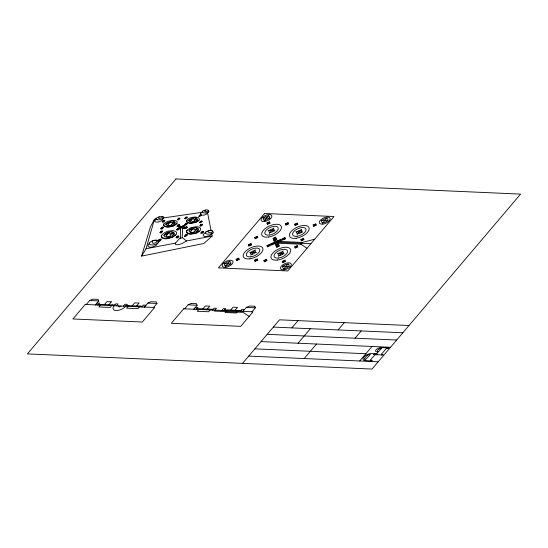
<?xml version="1.0" encoding="UTF-8"?>
<svg xmlns="http://www.w3.org/2000/svg" width="548" height="548" viewBox="0 0 548 548"><rect width="100%" height="100%" fill="white"/><g stroke="black" fill="none" stroke-linecap="round" stroke-linejoin="round"><path stroke-width="0.82" d="M173.689 221.44L173.668 221.584A0.918 0.452 -24.6 0 1 173.435 221.913L171.867 222.584A3.288 1.61 -24.6 0 1 170.668 222.646L169.914 222.022A0.911 0.445 -24.6 0 1 170.079 221.782L171.73 221.036A3.295 1.61 -24.6 0 1 172.915 220.981C177.888 221.782 173.237 226.071 169.955 225.605A8.282 4.055 -24.6 0 1 168.195 225.666L166.25 225.091L165.921 224.043A2.356 1.151 -24.6 0 1 166.277 223.474L170.353 221.556M172.449 232.468L171.606 231.831A3.281 1.61 -24.6 0 0 170.503 231.866L168.585 232.701A1.219 0.596 -24.6 0 0 168.311 233.099L169.127 233.845A3.281 1.603 -24.6 0 0 170.25 233.804L172.168 232.955A1.212 0.596 -24.6 0 0 172.394 232.653L173.593 232.996L174.031 233.982A3.288 1.61 -24.6 0 1 173.771 234.681M180.354 238.25A1.767 0.863 -24.6 0 0 181.628 237.914L182.251 237.517L182.566 228.043L183.107 228.201M381.49 354.255L382.312 353.124A7.925 3.877 -24.6 0 1 382.737 352.672L382.867 352.535A4.274 2.096 -24.6 0 0 383.004 352.391L386.148 348.706A0.719 0.356 -24.6 0 1 386.456 348.549L388.717 348.103L388.066 347.87A8.926 4.37 -24.6 0 0 387.114 347.877L385.025 347.788A8.926 4.37 -24.6 0 0 384.21 347.699L384.066 347.692M180.361 238.25L180.6 228.372L180.032 228.715A1.075 0.527 -24.6 0 1 179.326 228.968A1.617 0.788 -24.6 0 1 178.956 229.002M173.257 234.982L172.949 234.112L171.777 233.503M169.921 232.01C166.935 231.523 160.701 236.421 166.407 237.14A8.186 4.007 -24.6 0 0 168.346 237.058L171.291 236.263L173.654 234.797A3.124 1.528 -24.6 0 0 174.216 234.03L173.976 232.66L172.093 231.962M162.879 220.81L163.242 221.125A1.685 0.829 -24.6 0 0 164.037 221.056L164.79 220.632L164.523 220.296A1.692 0.829 -24.6 0 0 163.653 220.351L162.256 221.837M162.222 221.954L162.592 222.187A1.61 0.788 -24.6 0 0 163.51 222.084L164.79 220.639M160.756 228.817L161.064 229.112A1.623 0.795 -24.6 0 0 162.037 229.03L163.468 227.502L163.112 227.112M159.954 232.592L160.352 232.921A1.575 0.767 -24.6 0 0 161.427 232.763L162.749 231.256L162.461 230.859A1.665 0.815 -24.6 0 0 161.516 230.927L160.002 232.482M185.498 217.378L185.745 217.679A1.596 0.781 -24.6 0 0 186.553 217.659L187.252 217.282L187.026 216.946A1.596 0.781 -24.6 0 0 186.224 216.967L184.738 218.364M154.81 221.002L155.2 221.776L156.851 222.118A6.836 3.35 -24.6 0 0 158.543 221.967L161.735 220.721L163.612 217.926L201.726 212.357M178.162 218.481L178.463 218.803A1.63 0.801 -24.6 0 0 179.21 218.768L179.95 218.385L179.669 218.029A1.603 0.788 -24.6 0 0 178.84 218.077L177.463 219.453M158.769 241.709L158.79 241.613A3.603 1.76 -24.6 0 0 158.694 240.976C156.481 239.079 152.967 240.462 150.721 241.757A3.247 1.589 -24.6 0 0 149.227 243.771L150.084 244.723L152.193 245.011A7.22 3.535 -24.6 0 0 153.31 244.888L155.68 244.216A4.864 2.384 -24.6 0 0 156.776 243.696A3.377 1.651 -24.6 0 0 158.81 241.702M192.841 218.351L193.471 219.049A3.226 1.582 -24.6 0 0 194.43 219.07L196.033 218.481A0.829 0.404 -24.6 0 0 196.232 218.241L195.588 217.549A3.233 1.582 -24.6 0 0 194.643 217.529L193.047 218.111A0.829 0.404 -24.6 0 0 192.841 218.351L191.231 220.282M370.4 360.084L374.818 354.926M194.485 227.831A7.213 3.528 -24.6 0 0 193.643 227.934C191.225 227.646 186.519 231.489 190.793 232.503A8.117 3.973 -24.6 0 0 192.554 232.633L195.239 232.147L197.595 230.948A2.767 1.356 -24.6 0 0 198.273 230.222L198.527 229.331A4.185 2.048 -24.6 0 0 198.458 229.05L198.301 228.776A6.453 3.158 -24.6 0 0 197.116 228.05L196.561 227.667A3.247 1.589 -24.6 0 0 195.554 227.591L193.752 228.215A1.082 0.527 -24.6 0 0 193.417 228.591L193.958 229.393A3.247 1.589 -24.6 0 0 194.985 229.468L196.794 228.831A1.075 0.527 -24.6 0 0 197.068 228.543L197.122 228.036M211.74 233.832L212.179 236.044L203.822 243.483L141.583 256.115L146.035 248.758L154.495 219.234L155.858 219.036M141.583 256.115L150.419 226.886L154.495 219.234M198.732 216.302L200.356 214.843A1.582 0.774 -24.6 0 1 201.109 214.871L199.972 216.508A1.439 0.706 -24.6 0 1 198.965 216.549M373.613 354.467L376.408 354.672M177.415 228.585L177.641 228.996A1.61 0.788 -24.6 0 0 178.538 228.968L179.347 228.509L179.121 228.105A1.61 0.788 -24.6 0 0 178.23 228.126L176.6 229.66M199.417 222.419L201.212 220.906A1.61 0.788 -24.6 0 1 201.931 220.94L202.13 221.317L201.123 222.426A1.082 0.527 -24.6 0 1 199.808 222.632M177.689 225.002L177.908 225.392A1.61 0.788 -24.6 0 0 178.778 225.365L179.559 224.933L179.34 224.55A1.61 0.788 -24.6 0 0 178.477 224.57L176.908 226.043M199.664 215.179L199.835 215.522A1.582 0.774 -24.6 0 0 200.602 215.542L201.226 215.282M185.382 234.839L185.539 235.325A1.603 0.788 -24.6 0 0 186.45 235.345L187.327 234.859L187.169 234.386A1.61 0.788 -24.6 0 0 186.265 234.366L184.477 235.873L184.608 236.38M193.06 218.049L189.444 219.46A2.144 1.048 -24.6 0 0 188.902 220.07L189.067 221.289L190.814 221.94A8.117 3.973 -24.6 0 0 192.047 221.988L194.917 221.467L196.924 220.399A2.144 1.048 -24.6 0 0 197.417 219.789L196.917 218.426A6.446 3.151 -24.6 0 0 196.266 218.159M160.674 231.434L161.043 231.852A1.671 0.815 -24.6 0 0 161.913 231.763L162.674 231.359M162.27 227.194L161.461 227.667L161.824 228.057A1.678 0.822 -24.6 0 0 162.667 227.975L163.4 227.591M187.046 223.31A1.589 0.781 -24.6 0 0 186.204 223.331L185.457 223.748L185.697 224.125M154.892 220.817L156.112 218.563M184.546 228.317L186.19 226.797M200.184 225.982A1.096 0.534 -24.6 0 0 201.582 225.803L202.602 224.598L202.376 224.242A1.617 0.788 -24.6 0 0 201.637 224.207L200.842 224.577L201 225.023M200.404 221.296L200.595 221.68A1.582 0.774 -24.6 0 0 201.397 221.7L202.054 221.406M184.813 225.625A1.247 0.61 -24.6 0 0 184.135 225.324A1.582 0.774 -24.6 0 0 183.861 225.351A1.034 0.507 -24.6 0 0 183.183 225.591L183.08 225.947A1.582 0.774 -24.6 0 0 183.45 226.283A1.021 0.5 -24.6 0 0 184.032 226.276M149.371 243.148L148.131 245.196A3.144 1.541 -24.6 0 0 147.933 245.634L148.35 246.778L150.344 247.258A6.665 3.261 -24.6 0 0 152.399 247.018L156.187 245.312L158.427 242.36M160.797 228.721L161.461 227.667M163.873 223.988L163.653 224.338A3.576 1.754 -24.6 0 0 163.393 224.968L164.229 226.475L166.75 227.112A12.001 5.877 -24.6 0 0 169.332 227.023L174.106 225.701L177.1 223.392M187.19 230.085C185.772 231.688 187.697 233.537 189.389 233.612A11.871 5.809 -24.6 0 0 191.307 233.804L195.931 233.078L199.362 231.311A4.042 1.98 -24.6 0 0 200.335 230.242C201.52 228.578 199.486 227.009 197.91 226.913A11.851 5.795 -24.6 0 0 195.458 226.742L190.451 227.831L187.026 230.263A4.528 2.219 -24.6 0 0 186.354 231.811L187.149 233.243L189.026 234.017A11.796 5.775 -24.6 0 0 190.937 234.208L196.081 233.297L199.582 231.133M185.457 227.194L185.669 227.639A1.61 0.788 -24.6 0 0 186.457 227.639L187.286 227.215L187.06 226.769A1.589 0.774 -24.6 0 0 186.19 226.797M167.941 224.968L168.565 224.029M168.633 223.927L169.948 221.947M161.66 235.195L161.578 235.318A4.727 2.315 -24.6 0 0 161.174 236.243L162.057 238.051L164.811 238.805A11.905 5.823 -24.6 0 0 166.941 238.77L172.154 237.428L175.737 234.962A4.555 2.233 -24.6 0 0 176.511 233.825C177.394 231.742 174.586 230.776 172.983 230.804M158.358 240.599L158.947 239.729M161.023 239.688L160.263 240.099A1.658 0.808 -24.6 0 1 159.249 240.182L158.906 239.832A0.733 0.356 -24.6 0 1 159.091 239.551L159.845 239.154A1.658 0.808 -24.6 0 1 160.859 239.065L161.201 239.414A0.733 0.356 -24.6 0 1 161.023 239.688L160.434 240.579A0.754 0.37 -24.6 0 1 160.194 240.832L159.591 241.134A1.521 0.747 -24.6 0 1 159.221 241.236A1.678 0.822 -24.6 0 1 158.797 241.271M171.469 224.803L172.099 223.885M172.168 223.796L173.524 221.83M178.518 226.584A0.884 0.432 -24.6 0 0 178.758 226.927L180.251 227.598A1.884 0.925 -24.6 0 0 181.237 227.605M166.859 235.071L166.222 235.962A1.274 0.623 -24.6 0 0 166.092 236.257L166.893 236.907A3.021 1.48 -24.6 0 0 168.435 236.763L169.784 236.099A1.267 0.617 -24.6 0 0 170.017 235.859L170.723 234.907M166.941 234.955L168.339 233.01M179.922 218.426L178.655 219.769A1.541 0.754 -24.6 0 1 177.641 219.837M170.805 234.811L172.264 232.852M179.525 224.981L178.285 226.331A1.452 0.712 -24.6 0 1 177.134 226.434M197.753 230.818L198.088 229.489L197.054 228.557M180.121 237.907L175.456 243.1C174.127 245.49 178.669 244.641 179.847 244.244A11.049 5.405 -24.6 0 0 182.128 243.511L186.464 240.983L212.179 236.044M184.635 224.776L185.484 223.7M187.224 217.323L186.012 218.631A1.425 0.699 -24.6 0 1 184.964 218.707L184.683 218.536M178.49 229.612L179.312 228.557M377.291 354.563L377.12 354.111A8.028 3.925 -24.6 0 0 376.613 354.001L375.736 353.83A3.007 1.473 -24.6 0 0 375.538 353.796C371.188 353.118 365.605 353.707 363.228 357.96A5.151 2.521 -24.6 0 0 362.988 358.995L363.249 359.721A7.008 3.425 -24.6 0 0 365.811 360.687L371.01 360.858A2.589 1.267 -24.6 0 0 371.558 360.837M186.936 220.097L186.799 220.262A3.487 1.706 -24.6 0 0 186.375 221.351M176.011 237.428L177.689 235.921A1.603 0.788 -24.6 0 1 178.634 235.893L178.908 236.298L177.949 237.483M187.115 223.331L187.265 223.728L185.916 225.098A1.452 0.712 -24.6 0 1 184.868 225.166L184.573 224.968M191.149 220.385L190.416 221.282A0.945 0.466 -24.6 0 0 190.286 221.618A1.507 0.74 -24.6 0 0 190.444 221.878M187.204 227.31L186.067 228.53A1.356 0.664 -24.6 0 1 184.84 228.667M86.269 304.503L89.66 300.51L92.735 299.139L98.092 299.372L98.722 300.9L95.331 304.9M95.653 304.914L97.256 303.03L99.572 303.126L97.969 305.017M97.832 305.01L98.448 304.284L114.916 305.01L114.299 305.736M101.038 304.4L98.88 306.935L110.162 307.435L112.319 304.894M104.456 304.551L106.922 301.647L111.354 301.838M108.894 304.743L111.36 301.838M116.464 305.832L118.067 303.941L115.758 303.839L114.155 305.729A7.467 3.651 -24.6 0 0 116.08 310.524A7.467 3.651 -24.6 0 0 125.725 306.236L127.314 304.346L125.006 304.25L123.403 306.133M184.724 225.81L182.731 227.125A1.685 0.829 -24.6 0 1 182.21 227.365M194.389 220.433L193.574 221.392A1.178 0.575 -24.6 0 1 192.574 221.961M194.458 220.358L196.116 218.399M125.567 306.229L126.184 305.503L142.658 306.229L142.042 306.955M128.78 305.62L126.629 308.154L137.911 308.654L140.069 306.113M132.205 305.77L134.671 302.866L139.103 303.058L136.644 305.962M141.905 306.949L143.501 305.058L145.816 305.161L144.213 307.051M144.535 307.065L147.926 303.071L156.968 303.469L156.372 301.941L151.022 301.701L147.946 303.065M153.604 307.462L156.988 303.469M184.683 308.825L188.074 304.839M225.324 266.499L229.948 261.06M264.143 220.789L268.767 215.343M193.745 309.23L197.136 305.236L196.52 303.702L191.17 303.469M194.074 309.243L195.677 307.353L197.986 307.455L196.383 309.339M236.496 260.69L238.805 257.971M248.819 246.175L251.135 243.456M254.984 238.921L257.293 236.202M267.308 224.413L269.616 221.687M196.246 309.339L196.862 308.613L213.336 309.332L212.72 310.058M198.835 309.449L197.294 311.264L208.576 311.757L210.117 309.949M202.876 308.873L205.336 305.976L209.781 306.168L207.315 309.072M250.751 255.204L255.375 249.758M269.239 233.434L273.856 227.989M212.569 310.052L214.172 308.168L216.487 308.271L214.124 311.065L243.017 312.333L249.176 316.374M254.998 261.506L257.307 258.786M267.321 246.99L269.63 244.271M273.479 239.736L275.788 237.017M285.803 225.221L288.118 222.502M310.867 243.73L274.527 242.134L271.527 243.463A1.493 0.733 -24.6 0 0 270.438 244.751A1.493 0.733 -24.6 0 0 272.075 244.819L275.069 243.49L277.254 240.921L280.247 239.592A1.493 0.733 -24.6 0 1 281.884 239.661A1.493 0.733 -24.6 0 1 280.795 240.949L276.158 242.202L278.172 243.23L300.838 244.237L307.003 248.271M221.817 310.463L223.42 308.572L225.735 308.675L224.132 310.565M264.246 261.91L266.554 259.19M276.569 247.401L278.877 244.675M282.727 240.14L285.042 237.421M295.05 225.632L297.365 222.906M223.981 310.558L224.598 309.832L241.072 310.552L240.456 311.278M226.584 310.668L225.043 312.483L236.325 312.983L237.866 311.168M230.619 310.093L233.085 307.195L237.517 307.387L235.058 310.291M278.5 256.423L283.124 250.977M296.982 234.654L301.606 229.208M240.319 311.271L241.921 309.387L244.23 309.49L242.627 311.374M282.741 262.725L285.056 260.005M295.064 248.21L297.379 245.49M301.229 240.956L303.537 238.236M313.552 226.44L315.86 223.721M242.956 311.387L246.34 307.401L249.422 306.031L254.779 306.264M300.838 244.237L302.386 242.415L314.723 239.188M283.597 269.068L288.214 263.622M322.416 223.351L327.033 217.912M252.018 311.791L255.409 307.798L254.793 306.264M242.552 363.358L279.521 319.82L409.007 325.512M291.858 327.889L298.023 320.635M298.03 343.219L310.353 328.704M304.209 358.543L316.532 344.028M338.102 329.923L344.267 322.669M355.063 338.198L361.228 330.944M359.7 360.981L372.024 346.473M378.771 351.33L379.641 350.309A4.357 2.13 -24.6 0 0 380.141 349.802L380.223 349.706A5.823 2.85 -24.6 0 1 380.771 349.138A5.124 2.507 -24.6 0 1 381.1 348.795L381.36 348.528M200.712 213.542L202.507 211.432M182.977 226.934L184.498 227.338A1.041 0.507 -24.6 0 1 184.779 227.605L184.553 227.927M178.449 229.653L177.949 229.961A1.486 0.726 -24.6 0 1 176.846 230.044L176.566 229.859M198.821 220.467L195.876 222.413L191.177 223.365A11.761 5.754 -24.6 0 1 189.368 223.296L187.101 222.556L186.361 221.351M201.767 231.783L201.835 232.318A1.644 0.808 -24.6 0 0 202.602 232.4L203.616 231.722A1.548 0.76 -24.6 0 0 202.568 231.42L200.705 232.859L200.787 233.366A1.617 0.795 -24.6 0 0 201.548 233.448A0.884 0.432 -24.6 0 0 202.445 233.085L203.479 232.023M187.238 234.969L185.847 236.291A1.452 0.712 -24.6 0 1 184.642 236.352M164.071 234.928L166.03 233.496L168.743 232.571M191.629 230.55L190.82 231.448A1.219 0.596 -24.6 0 0 190.622 231.9L191.19 232.441A3.089 1.514 -24.6 0 0 192.19 232.516L192.369 232.496A2.425 1.185 -24.6 0 0 192.992 232.359L193.841 231.968A1.137 0.555 -24.6 0 0 194.143 231.722L195.013 230.783M191.718 230.448L193.465 228.502M208.61 211.768L206.343 214.227L204.315 215.035A6.028 2.952 -24.6 0 1 201.342 214.98M165.962 223.947L169.928 221.995M195.102 230.687L196.91 228.735M200.801 224.618L199.821 225.687L200.02 226.077M209.069 230.393C196.211 235.825 221.056 234.962 210.768 230.256M206.021 231.783L203.733 234.003A2.815 1.377 -24.6 0 0 203.185 235.256L204.199 236.352A6.686 3.267 -24.6 0 0 205.521 236.626L209.637 235.654A2.404 1.178 -24.6 0 0 210.22 235.215L212.624 233.023M373.681 354.392L374.236 354.166A3.514 1.719 -24.6 0 1 374.435 354.152L374.537 354.145A6.857 3.357 -24.6 0 0 374.784 354.124A5.548 2.713 -24.6 0 0 375.161 354.118L375.421 354.111A5.548 2.713 -24.6 0 1 375.805 354.111L376.586 353.905L378.209 351.994L377.688 351.967M178.792 236.462L178.018 236.873A1.603 0.788 -24.6 0 1 177.066 236.9L176.778 236.544A0.706 0.349 -24.6 0 1 176.86 236.387M175.716 234.941L172.291 237.099L167.243 238.366A11.981 5.864 -24.6 0 1 165.106 238.401C156.016 237.12 166.373 230.455 170.305 230.9A11.953 5.85 -24.6 0 1 172.983 230.804M188.909 220.049L192.732 218.453M189.259 230.112L191.053 228.989L193.677 228.283M202.507 224.735L201.746 225.064A1.617 0.788 -24.6 0 1 201.006 225.023M182.525 228.084L182.409 228.153A0.856 0.418 -24.6 0 1 181.998 228.126A5.761 2.822 -24.6 0 1 181.23 227.632A5.179 2.535 -24.6 0 1 181.402 226.961A2.966 1.452 -24.6 0 1 181.655 226.509L183.183 225.591M374.921 354.823L375.627 354.59A3.699 1.808 -24.6 0 1 376.188 354.666L380.702 354.864A6.877 3.363 -24.6 0 1 380.915 354.892L381.237 354.946M163.893 235.421L167.914 233.599M187.176 223.817L186.546 224.105A1.589 0.781 -24.6 0 1 185.704 224.125M165.866 224.433L168.311 223.248A6.514 3.185 -24.6 0 1 169.243 223.002M367.742 355.145L369.133 354.405A1.822 0.891 -24.6 0 1 369.852 354.248L370.229 354.309L369.975 354.823A11.303 5.535 -24.6 0 1 369.64 355.193L369.229 355.638A12.673 6.199 -24.6 0 0 368.866 356.042A11.7 5.727 -24.6 0 0 368.188 356.775L365.18 359.858A1.459 0.712 -24.6 0 1 364.852 359.748L364.632 359.07A5.816 2.843 -24.6 0 1 364.708 358.721M188.998 230.626L191.286 229.591A6.097 2.98 -24.6 0 1 192.389 229.338L192.766 229.283M188.738 220.556L191.094 219.611A6.371 3.117 -24.6 0 1 191.916 219.447M179.045 228.084L180.244 227.365M379.36 348.809L380.189 348.412A1.596 0.781 -24.6 0 1 380.922 348.254L381.12 348.254A0.932 0.459 -24.6 0 1 381.36 348.295M274.527 242.134L273.925 240.641L276.651 239.435L277.254 240.921M280.521 240.271L271.801 244.141L270.644 244.093M275.069 243.49L275.671 244.977L278.398 243.771L277.959 243.12M191.156 303.469L188.094 304.825L197.116 305.236M159.283 216.748C154.652 221.625 170.435 214.247 158.173 217.166A3.815 1.863 -24.6 0 0 157.557 217.426L156.44 218.145A1.671 0.815 -24.6 0 0 156.029 218.803L156.44 219.488A4.377 2.144 -24.6 0 0 156.954 219.693L157.228 219.755M182.121 227.406L181.991 227.447A3.035 1.486 -24.6 0 1 181.23 227.632M377.195 354.611L377.134 354.631A0.822 0.404 -24.6 0 1 376.819 354.7M205.479 210.076L204.267 210.446A2.589 1.267 -24.6 0 0 202.972 211.001M169.955 225.612L171.236 225.043A0.973 0.479 -24.6 0 0 171.462 224.81M210.09 230.324C203.644 232.414 213.816 234.249 212.268 230.578M146.035 248.758L175.456 243.1M371.722 360.803L372.113 360.317M210.199 230.27L210.768 230.256M383.915 347.685L381.072 347.665A4.59 2.247 -24.6 0 0 378.408 348.192L377.551 348.61A3.452 1.692 -24.6 0 0 376.325 349.535A4.062 1.987 -24.6 0 0 376.003 349.905L375.764 350.254A2.836 1.391 -24.6 0 0 375.592 350.973L375.798 351.412A5.733 2.808 -24.6 0 0 377.702 351.953M262.985 217.912L269.924 218.22M321.258 220.481L328.19 220.782M266.725 222.974L270.198 223.125M285.227 223.79L288.693 223.94M294.475 224.194L297.941 224.344M312.97 225.009L316.443 225.16M268.082 230.557L275.014 230.866M295.824 231.777L302.763 232.085M254.402 237.483L257.875 237.64M272.904 238.298L276.37 238.449M282.151 238.709L285.618 238.859M300.647 239.517L304.119 239.668M274.13 239.99L275.288 240.038L277.035 244.374M279.72 241.421L302.386 242.415M248.244 244.744L251.71 244.894M266.739 245.552L270.205 245.71M275.986 245.963L279.459 246.114M294.488 246.778L297.954 246.929M249.593 252.327L256.533 252.635M277.343 253.546L284.282 253.854M235.921 259.252L239.387 259.41M254.416 260.067L257.882 260.218M263.663 260.471L267.136 260.629M282.165 261.286L285.631 261.437M224.166 263.629L231.105 263.937M282.439 266.191L289.371 266.499M89.68 300.51L98.702 300.907M246.347 307.401L255.382 307.798M273.363 327.081L402.849 332.773M267.198 334.335L396.684 340.027M261.04 341.589L390.525 347.281M254.875 348.85L365.865 353.727M370.715 360.262L371.284 360.283A5.007 2.452 -24.6 0 1 371.962 360.262L371.976 360.262M248.71 356.104L378.202 361.796M381.381 354.974L381.538 355.001A10.789 5.281 -24.6 0 0 382.36 355.09L383.244 354.734L381.901 354.33A1.877 0.918 -24.6 0 1 381.518 354.268M173.511 221.837L174.764 222.351L175.107 223.125A2.535 1.24 -24.6 0 1 174.99 223.509M172.826 222.844L174.394 224.043M181.655 226.509L180.176 226.084A3.144 1.541 -24.6 0 1 179.086 227.009M162.9 216.693L163.03 216.741A3.857 1.891 -24.6 0 1 163.578 217.049L163.763 217.535A1.692 0.829 -24.6 0 1 163.311 218.262L161.537 219.241A5.905 2.891 -24.6 0 1 159.55 219.727A6.829 3.343 -24.6 0 1 157.228 219.755M182.265 237.51L186.464 240.983M208.61 210.644L208.665 210.699A2.856 1.397 -24.6 0 1 208.891 211.055L208.877 211.336A1.48 0.726 -24.6 0 1 208.185 212.117L207.082 212.617A4.377 2.144 -24.6 0 1 205.877 212.891M280.247 239.592L280.795 240.949M271.527 243.463L272.075 244.819M197.157 219.488L196.787 218.974A6.062 2.966 -24.6 0 0 195.972 218.57M207.582 212.919L211.028 230.256M196.335 220.639L196.013 220.036A5.843 2.863 -24.6 0 0 195.129 219.563M367.715 355.131A7.706 3.774 -24.6 0 0 365.701 357.015A7.186 3.514 -24.6 0 0 364.721 358.721M379.367 348.823A3.247 1.589 -24.6 0 0 377.421 350.946A1.815 0.891 -24.6 0 0 378.168 351.405L378.236 351.412A2.062 1.007 -24.6 0 0 378.73 351.391M184.183 228.119A1.507 0.74 -24.6 0 1 183.121 228.187M278.398 243.771A1.493 0.733 -24.6 0 1 277.309 245.052A1.493 0.733 -24.6 0 1 275.671 244.977M178.018 237.51A1.212 0.589 -24.6 0 1 176.333 237.873M273.925 240.641A1.493 0.733 -24.6 0 1 275.014 239.36A1.493 0.733 -24.6 0 1 276.651 239.435M205.897 212.843A5.87 2.877 -24.6 0 1 202.561 212.439L202.328 211.795A1.493 0.733 -24.6 0 1 202.979 211.014M178.401 226.543A1.11 0.541 -24.6 0 1 180.004 226.187M197.109 231.297A3.452 1.692 -24.6 0 0 197.198 230.735A5.384 2.637 -24.6 0 0 196.143 229.557M201.02 214.741A2.425 1.185 -24.6 0 1 200.561 213.562M168.373 225.673A1.699 0.829 -24.6 0 1 167.852 225.166M184.498 227.338A3.583 1.754 -24.6 0 1 183.436 228.242M162.283 227.249A1.623 0.795 -24.6 0 1 163.092 227.173M197.143 219.495A2.569 1.26 -24.6 0 1 196.992 220.344M121.087 306.031A1.493 0.733 -24.6 0 1 119.163 306.887A1.493 0.733 -24.6 0 1 118.779 305.928M157.447 241.017C151.063 247.641 149.878 237.654 157.447 241.045M208.288 210.494L208.267 210.631A0.891 0.438 -24.6 0 1 207.713 211.138L207.35 211.302A2.493 1.219 -24.6 0 1 206.493 211.507A3.918 1.918 -24.6 0 1 205.185 211.501L204.87 211.418A2.863 1.404 -24.6 0 1 204.555 211.254L204.39 210.857A0.891 0.432 -24.6 0 1 204.89 210.322L205.685 210.021A2.856 1.397 -24.6 0 1 206.13 209.925L206.411 209.891A3.884 1.897 -24.6 0 1 207.877 210.042L208.288 210.494M163.647 224.564L164.489 226.071L167.017 226.708A12.083 5.912 -24.6 0 0 169.613 226.619C173.435 227.427 181.758 221.118 174.127 220.392A12.09 5.918 -24.6 0 0 171.682 220.467L167.27 221.584L164.359 223.372A3.439 1.685 -24.6 0 0 163.729 224.283L163.647 224.564M186.71 220.686L187.423 222.152L189.704 222.892A11.844 5.795 -24.6 0 0 191.519 222.968L195.732 222.187L198.657 220.611A3.13 1.534 -24.6 0 0 199.362 219.727L198.965 218.008L196.458 217.124A11.844 5.795 -24.6 0 0 194.739 217.049C191.882 217.309 188.101 217.837 186.71 220.686M175.963 178.949L27.4 353.898L372.037 369.051L520.6 194.102L175.963 178.949M85.248 304.455L72.925 318.97L142.295 322.019L154.618 307.503L85.248 304.455M183.669 308.784L171.346 323.293L240.709 326.348L253.032 311.833L183.669 308.784M264.602 213.473L218.392 267.89L287.755 270.945L333.972 216.522L264.602 213.473M278.637 258.04A7.275 3.562 -24.6 0 0 287.46 250.744A7.275 3.562 -24.6 0 0 276.336 252.313A7.275 3.562 -24.6 0 0 278.637 258.04M277.281 246.929A1.493 0.733 -24.6 0 0 279.083 245.436A1.493 0.733 -24.6 0 0 276.809 245.757A1.493 0.733 -24.6 0 0 277.281 246.929M237.209 260.218A1.493 0.733 -24.6 0 0 239.017 258.725A1.493 0.733 -24.6 0 0 236.736 259.046A1.493 0.733 -24.6 0 0 237.209 260.218M264.711 221.556A5.843 2.863 -24.6 0 0 271.794 215.693A5.843 2.863 -24.6 0 0 262.855 216.953A5.843 2.863 -24.6 0 0 264.711 221.556M295.762 225.16A1.493 0.733 -24.6 0 0 297.571 223.666A1.493 0.733 -24.6 0 0 295.29 223.988A1.493 0.733 -24.6 0 0 295.762 225.16M283.453 262.252A1.493 0.733 -24.6 0 0 285.261 260.759A1.493 0.733 -24.6 0 0 282.98 261.081A1.493 0.733 -24.6 0 0 283.453 262.252M225.892 267.266A5.843 2.863 -24.6 0 0 232.975 261.41A5.843 2.863 -24.6 0 0 224.036 262.67A5.843 2.863 -24.6 0 0 225.892 267.266M255.69 238.449A1.493 0.733 -24.6 0 0 257.498 236.955A1.493 0.733 -24.6 0 0 255.217 237.277A1.493 0.733 -24.6 0 0 255.69 238.449M249.532 245.71A1.493 0.733 -24.6 0 0 251.34 244.209A1.493 0.733 -24.6 0 0 249.059 244.531A1.493 0.733 -24.6 0 0 249.532 245.71M284.159 269.835A5.843 2.863 -24.6 0 0 291.248 263.972A5.843 2.863 -24.6 0 0 282.309 265.232A5.843 2.863 -24.6 0 0 284.159 269.835M301.941 240.483A1.493 0.733 -24.6 0 0 303.743 238.99A1.493 0.733 -24.6 0 0 301.469 239.312A1.493 0.733 -24.6 0 0 301.941 240.483M274.192 239.264A1.493 0.733 -24.6 0 0 276 237.77A1.493 0.733 -24.6 0 0 273.719 238.092A1.493 0.733 -24.6 0 0 274.192 239.264M252.21 254.19A2.863 1.404 -24.6 0 0 255.676 251.32A2.863 1.404 -24.6 0 0 251.299 251.936A2.863 1.404 -24.6 0 0 252.21 254.19M323.69 222.694A3.459 1.692 -24.6 0 0 327.882 219.227A3.459 1.692 -24.6 0 0 322.594 219.974A3.459 1.692 -24.6 0 0 323.69 222.694M268.013 223.94A1.493 0.733 -24.6 0 0 269.822 222.447A1.493 0.733 -24.6 0 0 267.54 222.762A1.493 0.733 -24.6 0 0 268.013 223.94M295.776 247.737A1.493 0.733 -24.6 0 0 297.585 246.244A1.493 0.733 -24.6 0 0 295.304 246.566A1.493 0.733 -24.6 0 0 295.776 247.737M265.424 220.132A3.459 1.692 -24.6 0 0 269.616 216.666A3.459 1.692 -24.6 0 0 264.328 217.405A3.459 1.692 -24.6 0 0 265.424 220.132M270.691 232.421A2.863 1.404 -24.6 0 0 274.164 229.55A2.863 1.404 -24.6 0 0 269.787 230.167A2.863 1.404 -24.6 0 0 270.691 232.421M279.959 255.409A2.863 1.404 -24.6 0 0 283.426 252.539A2.863 1.404 -24.6 0 0 279.048 253.155A2.863 1.404 -24.6 0 0 279.959 255.409M264.958 261.437A1.493 0.733 -24.6 0 0 266.76 259.944A1.493 0.733 -24.6 0 0 264.485 260.266A1.493 0.733 -24.6 0 0 264.958 261.437M255.704 261.033A1.493 0.733 -24.6 0 0 257.512 259.54A1.493 0.733 -24.6 0 0 255.231 259.862A1.493 0.733 -24.6 0 0 255.704 261.033M249.895 258.814A10.618 5.192 -24.6 0 0 262.759 248.169A10.618 5.192 -24.6 0 0 246.531 250.457A10.618 5.192 -24.6 0 0 249.895 258.814M296.132 238.264A10.618 5.192 -24.6 0 0 308.997 227.619A10.618 5.192 -24.6 0 0 292.762 229.913A10.618 5.192 -24.6 0 0 296.132 238.264M226.605 265.849A3.459 1.692 -24.6 0 0 230.797 262.376A3.459 1.692 -24.6 0 0 225.509 263.122A3.459 1.692 -24.6 0 0 226.605 265.849M314.264 225.975A1.493 0.733 -24.6 0 0 316.066 224.475A1.493 0.733 -24.6 0 0 313.792 224.796A1.493 0.733 -24.6 0 0 314.264 225.975M286.515 224.749A1.493 0.733 -24.6 0 0 288.323 223.255A1.493 0.733 -24.6 0 0 286.042 223.577A1.493 0.733 -24.6 0 0 286.515 224.749M283.439 239.668A1.493 0.733 -24.6 0 0 285.248 238.175A1.493 0.733 -24.6 0 0 282.967 238.496A1.493 0.733 -24.6 0 0 283.439 239.668M250.895 256.82A7.275 3.562 -24.6 0 0 259.711 249.525A7.275 3.562 -24.6 0 0 248.587 251.094A7.275 3.562 -24.6 0 0 250.895 256.82M298.441 233.64A2.863 1.404 -24.6 0 0 301.914 230.77A2.863 1.404 -24.6 0 0 297.537 231.386A2.863 1.404 -24.6 0 0 298.441 233.64M277.644 260.033A10.618 5.192 -24.6 0 0 290.509 249.388A10.618 5.192 -24.6 0 0 274.281 251.683A10.618 5.192 -24.6 0 0 277.644 260.033M268.027 246.518A1.493 0.733 -24.6 0 0 269.835 245.025A1.493 0.733 -24.6 0 0 267.554 245.346A1.493 0.733 -24.6 0 0 268.027 246.518M322.978 224.118A5.843 2.863 -24.6 0 0 330.067 218.262A5.843 2.863 -24.6 0 0 321.128 219.515A5.843 2.863 -24.6 0 0 322.978 224.118M284.871 268.41A3.459 1.692 -24.6 0 0 289.07 264.937A3.459 1.692 -24.6 0 0 283.775 265.684A3.459 1.692 -24.6 0 0 284.871 268.41M269.376 235.051A7.275 3.562 -24.6 0 0 278.199 227.756A7.275 3.562 -24.6 0 0 267.075 229.324A7.275 3.562 -24.6 0 0 269.376 235.051M297.126 236.27A7.275 3.562 -24.6 0 0 305.942 228.975A7.275 3.562 -24.6 0 0 294.817 230.544A7.275 3.562 -24.6 0 0 297.126 236.27M268.383 237.044A10.618 5.192 -24.6 0 0 281.247 226.399A10.618 5.192 -24.6 0 0 265.02 228.694A10.618 5.192 -24.6 0 0 268.383 237.044"/></g></svg>
